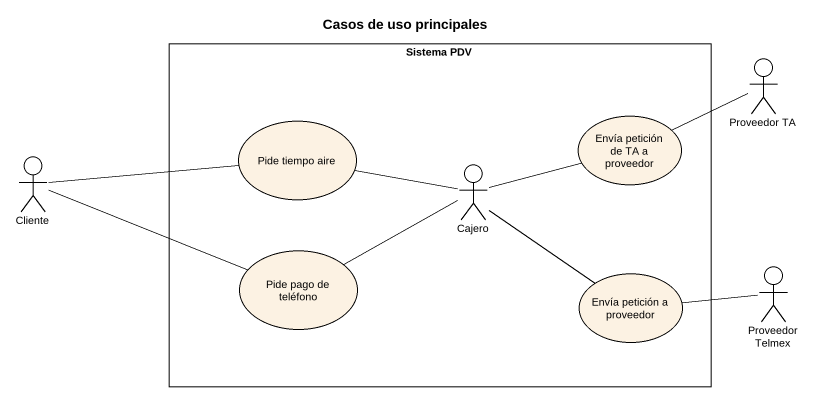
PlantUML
@startuml
title Casos de uso principales
rectangle "Sistema PDV" as Sistema_PDV {
  usecase "Pide tiempo aire" as Pide_tiempo_aire
  usecase "Envía petición de TA a proveedor" as Envía_petición_de_TA_a
  actor Cajero
  usecase "Pide pago de teléfono" as Pide_pago_de_teléfono
  usecase "Envía petición a proveedor" as Envía_petición_a_proveedor
}
actor "Proveedor TA" as Proveedor_TA
actor Cliente
actor "Proveedor Telmex" as Proveedor_Telmex
Proveedor_TA -left- Envía_petición_de_TA_a
Cliente -right- Pide_tiempo_aire
Cliente -right- Pide_pago_de_teléfono
Cajero -left- Pide_tiempo_aire
Cajero -right- Envía_petición_de_TA_a
Cajero -left- Pide_pago_de_teléfono
Cajero -- Envía_petición_a_proveedor
Proveedor_Telmex -left- Envía_petición_a_proveedor
@enduml
